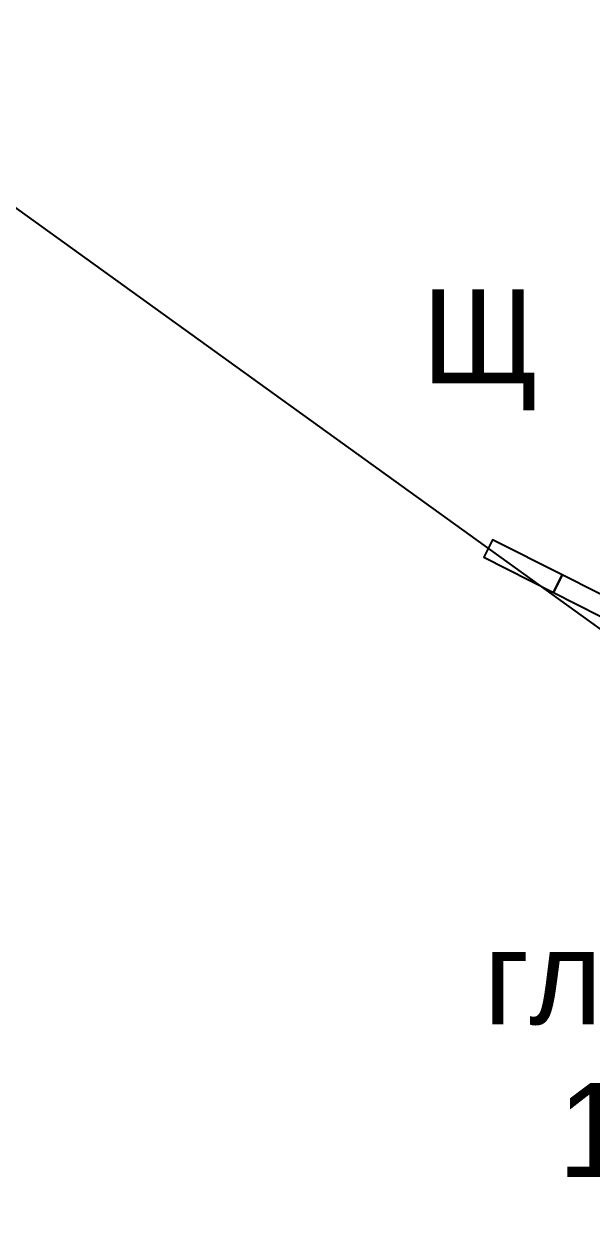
# Model space of a CAD drawing. Header units: metres. Extents: x -2743 to 126, y 13385 to 13916.
# Drawn here: x -1907.39 to -1900.12, y 13624.22 to 13639.58 of the extents above; entities that cross this region are included whole.
import ezdxf

# ---------------------------------------------------------------- set-up
doc = ezdxf.new("R2010")
doc.units = ezdxf.units.M
for name, color, linetype in [('output[1-12]_3_ДЖКХ-24_03233kl$0$Красные линии', 7, 'Continuous'), ('output[1-12]_3_ДЖКХ-24_03233tp$0$Граница улицы', 7, 'Continuous'), ('output[1-12]_3_ДЖКХ-24_03233up$0$Газопровод', 7, 'Continuous'), ('output[1-12]_3_ДЖКХ-24_03233up$0$Кабель электрический', 7, 'Continuous'), ('output[1-12]_brd$0$Граница заказа', 7, 'Continuous')]:
    doc.layers.add(name, color=color, linetype=linetype)

msp = doc.modelspace()

# ---------------------------------------------------------------- linework, layer by layer
at = {"layer": 'output[1-12]_3_ДЖКХ-24_03233kl$0$Красные линии'}
for points in [[(-1900.505, 13632.537), (-1901.398, 13632.987), (-1901.511, 13632.764), (-1900.618, 13632.313), (-1900.505, 13632.537)], [(-1899.612, 13632.086), (-1900.505, 13632.537), (-1900.618, 13632.313), (-1899.725, 13631.863), (-1899.612, 13632.086)]]:
    msp.add_lwpolyline(points, close=True, dxfattribs=at)
at = {"layer": 'output[1-12]_brd$0$Граница заказа'}
msp.add_lwpolyline([(-2346.581, 13797.271), (-2166.599, 13756.435), (-2146.461, 13744.448), (-2137.057, 13735.438), (-2116.083, 13730.556), (-2106.947, 13730.964), (-2106.947, 13685.73), (-2024.861, 13668.702), (-2016.466, 13689.267), (-1943.717, 13663.309), (-1875.376, 13614.096), (-1826.303, 13588.476), (-1816.168, 13541.725), (-1765.892, 13527.485), (-1735.115, 13529.544), (-1686.146, 13524.756), (-1676.411, 13564.262), (-1525.599, 13535.005), (-1412.062, 13512.979), (-1427.758, 13454.715), (-1407.548, 13450.243), (-1398.752, 13489.999), (-1344.683, 13479.798), (-1272.603, 13462.997)], dxfattribs=at)

# ---------------------------------------------------------------- texts
at = {"layer": 'output[1-12]_3_ДЖКХ-24_03233tp$0$Граница улицы'}
msp.add_text('Щ', height=1.2, dxfattribs=at).set_placement((-1902.302, 13634.99))
at = {"layer": 'output[1-12]_3_ДЖКХ-24_03233up$0$Газопровод'}
msp.add_text('151.37в.тр.', height=1.2, dxfattribs=at).set_placement((-1900.562, 13624.838))
at = {"layer": 'output[1-12]_3_ДЖКХ-24_03233up$0$Кабель электрический'}
msp.add_text('гл.0.68', height=1.2, dxfattribs=at).set_placement((-1901.513, 13626.791))

doc.saveas('drawing.dxf')
